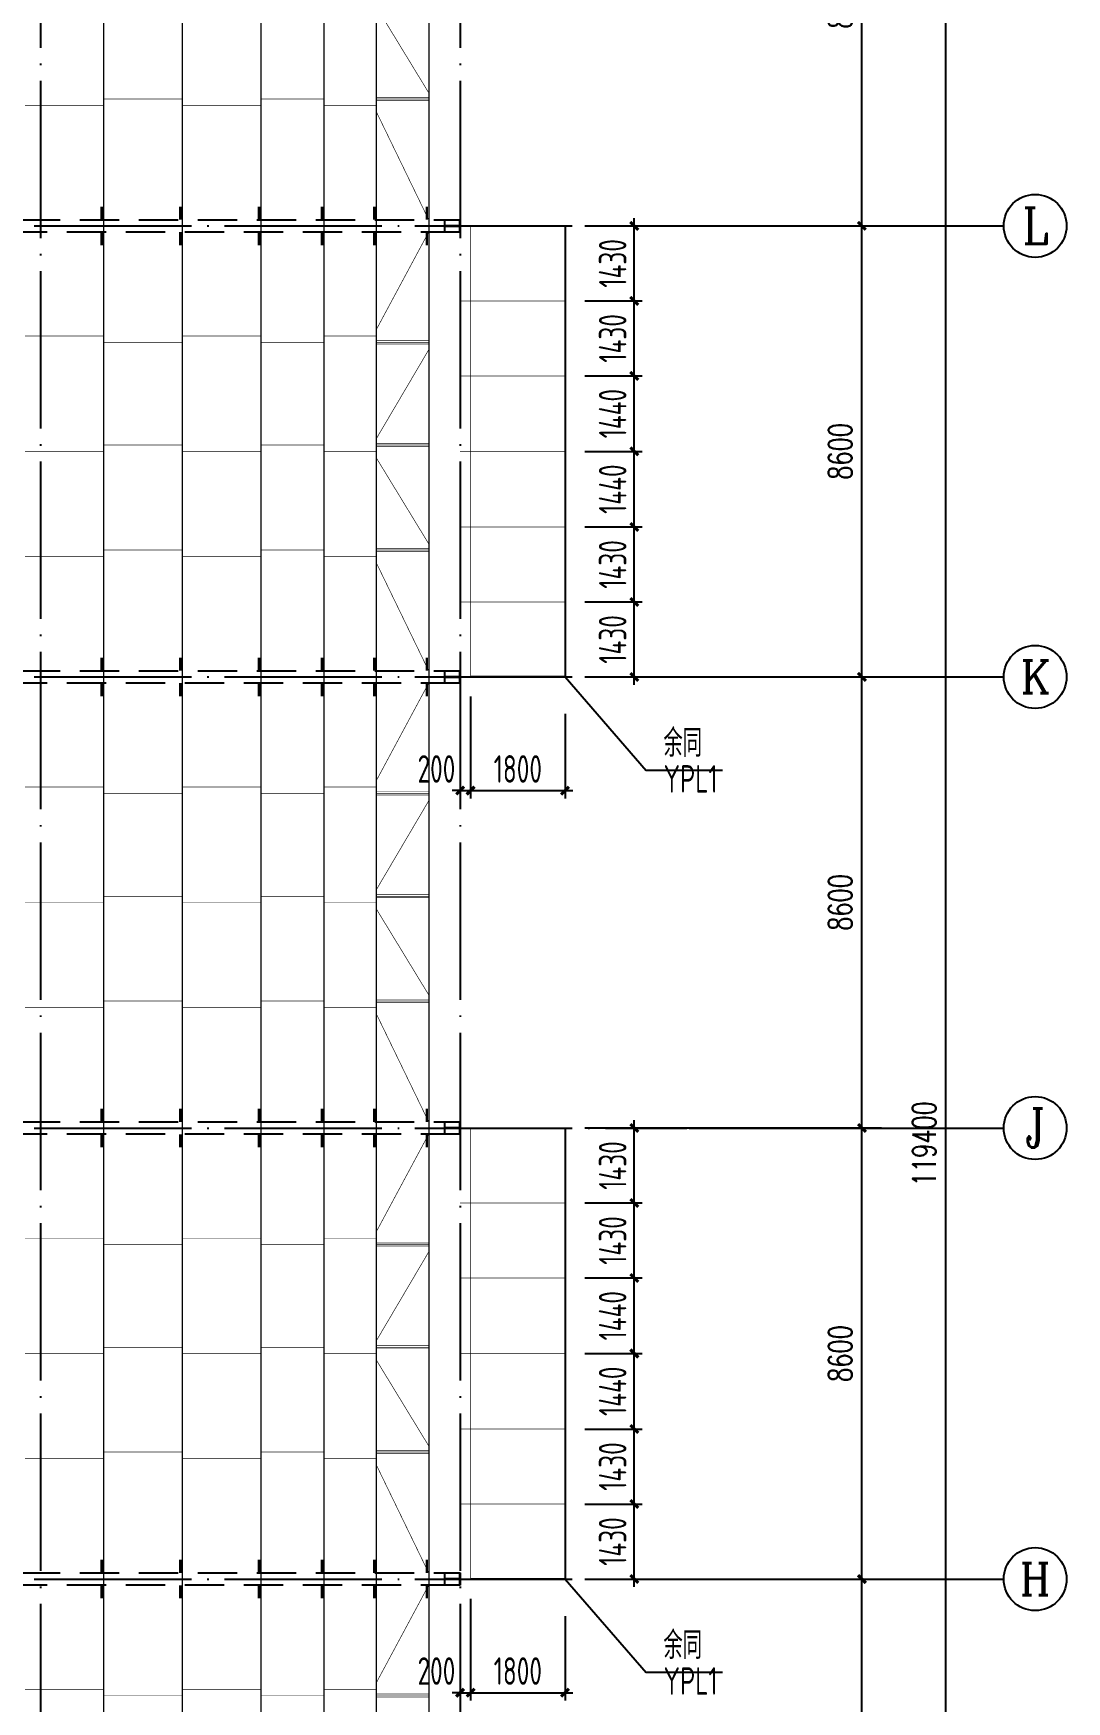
# Model space of a CAD drawing. Extents: x 899043 to 2598688, y -137197 to 211789.
# Drawn here: x 1562820 to 1582522, y 88160 to 119968 of the extents above; entities that cross this region are included whole.
import ezdxf
from ezdxf.enums import TextEntityAlignment as Align

# ---------------------------------------------------------------- set-up
doc = ezdxf.new("R2010")
doc.units = 0
doc.header["$LTSCALE"] = 1500
doc.header["$MEASUREMENT"] = 0
doc.linetypes.add('DASHED', pattern=[0.75, 0.5, -0.25])
doc.linetypes.add('DOTE', pattern=[2.42, 2, -0.2, 0.02, -0.2])
for name, color, linetype in [('A-Roof(建筑屋顶)', 122, 'Continuous'), ('AXIS', 3, 'Continuous'), ('AXIS_TEXT', 7, 'Continuous'), ('Boltx', 252, 'DASHED'), ('DIM', 3, 'Continuous'), ('HZ', 3, 'Continuous'), ('M_Prof', 2, 'Continuous'), ('THIN', 7, 'Continuous')]:
    doc.layers.add(name, color=color, linetype=linetype)
doc.layers.add('Pkpm_层114', color=2, linetype='Continuous', lineweight=18)
doc.styles.add('_TCH_AXIS', font='COMPLEX', dxfattribs={"bigfont": 'GBCBIG'})
doc.styles.add('_TCH_DIM_T3', font='SIMPLEX', dxfattribs={"width": 0.705882, "bigfont": 'GBCBIG'})
doc.styles.add('COMPLEX', font='COMPLEX')
doc.styles.add('TSSD_Dimension', font='Tssdeng.shx', dxfattribs={"width": 0.7, "bigfont": 'hztxt.shx'})
doc.styles.add('TSSD_Label', font='Tssdeng.shx', dxfattribs={"width": 0.7, "bigfont": 'hztxt.shx'})
doc.dimstyles.new('_TCH_ARCH&&150', dxfattribs={"dimtxt": 446.25, "dimasz": 150, "dimexe": 375, "dimexo": 450, "dimgap": 189.375, "dimtad": 1, "dimdec": 0, "dimzin": 0, "dimdsep": 46, "dimtxsty": '_TCH_DIM_T3', "dimblk": 'ARCHTICK', "dimcen": 0.09, "dimclrt": 7, "dimazin": 2, "dimtfac": 1, "dimtdec": 0, "dimtix": 1, "dimtmove": 2, "dimatfit": 3, "dimfxl": 0, "dimtolj": 1, "dimtzin": 0, "dimarcsym": 0})
doc.dimstyles.new('TSSD_150_150', dxfattribs={"dimtxt": 525, "dimasz": 150, "dimexe": 150, "dimexo": 375, "dimgap": 150, "dimtad": 1, "dimdec": 0, "dimzin": 0, "dimdsep": 46, "dimtxsty": 'TSSD_Dimension', "dimblk": 'ARCHTICK', "dimblk1": 'ARCHTICK', "dimblk2": 'ARCHTICK', "dimcen": 0, "dimdle": 150, "dimclrt": 7, "dimadec": 0, "dimazin": 0, "dimtfac": 1, "dimtdec": 0, "dimtix": 1, "dimtmove": 2, "dimatfit": 3, "dimfxl": 0, "dimtolj": 1, "dimtzin": 0, "dimarcsym": 0})

# ---------------------------------------------------------------- blocks, each defined once
blk = doc.blocks.new('_ArchTick')
at = {"color": 0, "linetype": 'ByBlock', "const_width": 0.4}
blk.add_lwpolyline([(-0.5, -0.5), (0.5, 0.5)], dxfattribs=at)
blk = doc.blocks.new('*D214')
at = {"layer": 'AXIS', "color": 0, "lineweight": -2}
for p, q in [((1198940, -111877), (1203865, -111877)), ((1203490, -120477), (1203490, -111877)), ((1198940, -120477), (1203865, -120477))]:
    blk.add_line(p, q, dxfattribs=at)
at = {"layer": 'Defpoints', "color": 0}
for p in [(1198490, -111877), (1203490, -111877), (1198490, -120477)]:
    blk.add_point(p, dxfattribs=at)
at = {"layer": 'AXIS', "color": 0, "lineweight": -2, "xscale": 150, "yscale": 150, "zscale": 150}
for p, rotation in [((1203490, -111877), 90), ((1203490, -120477), 270)]:
    blk.add_blockref('_ArchTick', p, dxfattribs=dict(at, rotation=rotation))
at = {"layer": 'AXIS', "color": 7, "insert": (1203078, -116177), "char_height": 446.2, "attachment_point": 5, "rotation": 90, "style": '_TCH_DIM_T3'}
blk.add_mtext('\\A1;8600', dxfattribs=at)
blk = doc.blocks.new('*D215')
at = {"layer": 'AXIS', "color": 0, "lineweight": -2}
for p, q in [((1198940, -103277), (1203865, -103277)), ((1203490, -111877), (1203490, -103277)), ((1198940, -111877), (1203865, -111877))]:
    blk.add_line(p, q, dxfattribs=at)
at = {"layer": 'Defpoints', "color": 0}
for p in [(1198490, -103277), (1203490, -103277), (1198490, -111877)]:
    blk.add_point(p, dxfattribs=at)
at = {"layer": 'AXIS', "color": 0, "lineweight": -2, "xscale": 150, "yscale": 150, "zscale": 150}
for p, rotation in [((1203490, -103277), 90), ((1203490, -111877), 270)]:
    blk.add_blockref('_ArchTick', p, dxfattribs=dict(at, rotation=rotation))
at = {"layer": 'AXIS', "color": 7, "insert": (1203078, -107577), "char_height": 446.2, "attachment_point": 5, "rotation": 90, "style": '_TCH_DIM_T3'}
blk.add_mtext('\\A1;8600', dxfattribs=at)
blk = doc.blocks.new('*D216')
at = {"layer": 'AXIS', "color": 0, "lineweight": -2}
for p, q in [((1198940, -94677), (1203865, -94677)), ((1203490, -103277), (1203490, -94677)), ((1198940, -103277), (1203865, -103277))]:
    blk.add_line(p, q, dxfattribs=at)
at = {"layer": 'Defpoints', "color": 0}
for p in [(1198490, -94677), (1203490, -94677), (1198490, -103277)]:
    blk.add_point(p, dxfattribs=at)
at = {"layer": 'AXIS', "color": 0, "lineweight": -2, "xscale": 150, "yscale": 150, "zscale": 150}
for p, rotation in [((1203490, -94677), 90), ((1203490, -103277), 270)]:
    blk.add_blockref('_ArchTick', p, dxfattribs=dict(at, rotation=rotation))
at = {"layer": 'AXIS', "color": 7, "insert": (1203078, -98977), "char_height": 446.2, "attachment_point": 5, "rotation": 90, "style": '_TCH_DIM_T3'}
blk.add_mtext('\\A1;8600', dxfattribs=at)
blk = doc.blocks.new('*D217')
at = {"layer": 'AXIS', "color": 0, "lineweight": -2}
for p, q in [((1198940, -86077), (1203865, -86077)), ((1203490, -94677), (1203490, -86077)), ((1198940, -94677), (1203865, -94677))]:
    blk.add_line(p, q, dxfattribs=at)
at = {"layer": 'Defpoints', "color": 0}
for p in [(1198490, -86077), (1203490, -86077), (1198490, -94677)]:
    blk.add_point(p, dxfattribs=at)
at = {"layer": 'AXIS', "color": 0, "lineweight": -2, "xscale": 150, "yscale": 150, "zscale": 150}
for p, rotation in [((1203490, -86077), 90), ((1203490, -94677), 270)]:
    blk.add_blockref('_ArchTick', p, dxfattribs=dict(at, rotation=rotation))
at = {"layer": 'AXIS', "color": 7, "insert": (1203078, -90377), "char_height": 446.2, "attachment_point": 5, "rotation": 90, "style": '_TCH_DIM_T3'}
blk.add_mtext('\\A1;8600', dxfattribs=at)
blk = doc.blocks.new('*D218')
at = {"layer": 'AXIS', "color": 0, "lineweight": -2}
for p, q in [((1198940, -77477), (1203865, -77477)), ((1203490, -86077), (1203490, -77477)), ((1198940, -86077), (1203865, -86077))]:
    blk.add_line(p, q, dxfattribs=at)
at = {"layer": 'Defpoints', "color": 0}
for p in [(1198490, -77477), (1203490, -77477), (1198490, -86077)]:
    blk.add_point(p, dxfattribs=at)
at = {"layer": 'AXIS', "color": 0, "lineweight": -2, "xscale": 150, "yscale": 150, "zscale": 150}
for p, rotation in [((1203490, -77477), 90), ((1203490, -86077), 270)]:
    blk.add_blockref('_ArchTick', p, dxfattribs=dict(at, rotation=rotation))
at = {"layer": 'AXIS', "color": 7, "insert": (1203078, -81777), "char_height": 446.2, "attachment_point": 5, "rotation": 90, "style": '_TCH_DIM_T3'}
blk.add_mtext('\\A1;8600', dxfattribs=at)
blk = doc.blocks.new('*D223')
at = {"layer": 'AXIS', "color": 0, "lineweight": -2}
for p, q in [((1198940, -43877), (1205465, -43877)), ((1205090, -163277), (1205090, -43877)), ((1198940, -163277), (1205465, -163277))]:
    blk.add_line(p, q, dxfattribs=at)
at = {"layer": 'Defpoints', "color": 0}
for p in [(1198490, -43877), (1205090, -43877), (1198490, -163277)]:
    blk.add_point(p, dxfattribs=at)
at = {"layer": 'AXIS', "color": 0, "lineweight": -2, "xscale": 150, "yscale": 150, "zscale": 150}
for p, rotation in [((1205090, -43877), 90), ((1205090, -163277), 270)]:
    blk.add_blockref('_ArchTick', p, dxfattribs=dict(at, rotation=rotation))
at = {"layer": 'AXIS', "color": 7, "insert": (1204678, -103577), "char_height": 446.2, "attachment_point": 5, "rotation": 90, "style": '_TCH_DIM_T3'}
blk.add_mtext('\\A1;119400', dxfattribs=at)
blk = doc.blocks.new('_AXISO')
blk.add_circle((0, 0), 0.5)
at = {"layer": 'AXIS_TEXT', "style": 'COMPLEX', "width": 1.041667}
blk.add_attdef('A', text='', height=0.56, dxfattribs=at).set_placement((-0.25, -0.28), (0.25, -0.28), align=Align.FIT)
blk = doc.blocks.new('A$C0BB32EA6')
at = {"layer": 'M_Prof'}
for points in [[(54000, -42310), (54000, -42090), (53990, -42090), (53990, -42196), (53710, -42196), (53710, -42090), (53700, -42090), (53700, -42310), (53710, -42310), (53710, -42204), (53990, -42204), (53990, -42310)], [(54000, -50910), (54000, -50690), (53990, -50690), (53990, -50796), (53710, -50796), (53710, -50690), (53700, -50690), (53700, -50910), (53710, -50910), (53710, -50804), (53990, -50804), (53990, -50910)], [(54000, -59510), (54000, -59290), (53990, -59290), (53990, -59396), (53710, -59396), (53710, -59290), (53700, -59290), (53700, -59510), (53710, -59510), (53710, -59404), (53990, -59404), (53990, -59510)], [(54000, -68110), (54000, -67890), (53990, -67890), (53990, -67996), (53710, -67996), (53710, -67890), (53700, -67890), (53700, -68110), (53710, -68110), (53710, -68004), (53990, -68004), (53990, -68110)]]:
    blk.add_lwpolyline(points, close=True, dxfattribs=at)
blk = doc.blocks.new('A$C2EA612DB')
at = {"layer": 'M_Prof'}
blk.add_blockref('A$C0BB32EA6', (-54000, 110765), dxfattribs=at)
blk = doc.blocks.new('*D1189')
at = {"layer": 'Defpoints', "color": 0}
for p in [(1571158, 107697), (1570958, 107367), (1571158, 105530)]:
    blk.add_point(p, dxfattribs=at)
at = {"layer": 'DIM', "color": 0, "lineweight": -2}
for p, q in [((1571158, 107322), (1571158, 105380)), ((1570958, 106992), (1570958, 105380)), ((1570958, 105530), (1570808, 105530)), ((1570958, 105530), (1571158, 105530)), ((1571158, 105530), (1571308, 105530))]:
    blk.add_line(p, q, dxfattribs=at)
at = {"layer": 'DIM', "color": 0, "lineweight": -2, "xscale": 150, "yscale": 150, "zscale": 150}
for p, rotation in [((1570958, 105530), 1.767578083899934e-07), ((1571158, 105530), 180.0000001767578)]:
    blk.add_blockref('_ArchTick', p, dxfattribs=dict(at, rotation=rotation))
at = {"layer": 'DIM', "color": 7, "insert": (1570506, 105943), "char_height": 525, "attachment_point": 5, "rotation": 0, "style": 'TSSD_Dimension'}
blk.add_mtext('\\A1;200', dxfattribs=at)
blk = doc.blocks.new('*D1190')
at = {"layer": 'Defpoints', "color": 0}
for p in [(1571158, 107697), (1572958, 107367), (1572958, 105530)]:
    blk.add_point(p, dxfattribs=at)
at = {"layer": 'DIM', "color": 0, "lineweight": -2}
for p, q in [((1571158, 107322), (1571158, 105380)), ((1572958, 106992), (1572958, 105380)), ((1571008, 105530), (1573108, 105530))]:
    blk.add_line(p, q, dxfattribs=at)
at = {"layer": 'DIM', "color": 0, "lineweight": -2, "xscale": 150, "yscale": 150, "zscale": 150}
for p, rotation in [((1571158, 105530), 180.0000001767578), ((1572958, 105530), 1.767578252005253e-07)]:
    blk.add_blockref('_ArchTick', p, dxfattribs=dict(at, rotation=rotation))
at = {"layer": 'DIM', "color": 7, "insert": (1572058, 105943), "char_height": 525, "attachment_point": 5, "rotation": 0, "style": 'TSSD_Dimension'}
blk.add_mtext('\\A1;1800', dxfattribs=at)
blk = doc.blocks.new('*D1191')
at = {"layer": 'Defpoints', "color": 0}
for p in [(1572958, 109127), (1574279, 109127), (1572958, 107697)]:
    blk.add_point(p, dxfattribs=at)
at = {"layer": 'DIM', "color": 0, "lineweight": -2}
for p, q in [((1573333, 109127), (1574429, 109127)), ((1574279, 107547), (1574279, 109277)), ((1573333, 107697), (1574429, 107697))]:
    blk.add_line(p, q, dxfattribs=at)
at = {"layer": 'DIM', "color": 0, "lineweight": -2, "xscale": 150, "yscale": 150, "zscale": 150}
for p, rotation in [((1574279, 109127), 90), ((1574279, 107697), 270)]:
    blk.add_blockref('_ArchTick', p, dxfattribs=dict(at, rotation=rotation))
at = {"layer": 'DIM', "color": 7, "insert": (1573866, 108412), "char_height": 525, "attachment_point": 5, "rotation": 90, "style": 'TSSD_Dimension'}
blk.add_mtext('\\A1;1430', dxfattribs=at)
blk = doc.blocks.new('*D1192')
at = {"layer": 'Defpoints', "color": 0}
for p in [(1572958, 110557), (1574279, 110557), (1572958, 109127)]:
    blk.add_point(p, dxfattribs=at)
at = {"layer": 'DIM', "color": 0, "lineweight": -2}
for p, q in [((1574279, 108977), (1574279, 110707)), ((1573333, 110557), (1574429, 110557)), ((1573333, 109127), (1574429, 109127))]:
    blk.add_line(p, q, dxfattribs=at)
at = {"layer": 'DIM', "color": 0, "lineweight": -2, "xscale": 150, "yscale": 150, "zscale": 150}
for p, rotation in [((1574279, 110557), 90), ((1574279, 109127), 270)]:
    blk.add_blockref('_ArchTick', p, dxfattribs=dict(at, rotation=rotation))
at = {"layer": 'DIM', "color": 7, "insert": (1573866, 109842), "char_height": 525, "attachment_point": 5, "rotation": 90, "style": 'TSSD_Dimension'}
blk.add_mtext('\\A1;1430', dxfattribs=at)
blk = doc.blocks.new('*D1193')
at = {"layer": 'Defpoints', "color": 0}
for p in [(1572958, 111997), (1574279, 111997), (1572958, 110557)]:
    blk.add_point(p, dxfattribs=at)
at = {"layer": 'DIM', "color": 0, "lineweight": -2}
for p, q in [((1573333, 111997), (1574429, 111997)), ((1574279, 110407), (1574279, 112147)), ((1573333, 110557), (1574429, 110557))]:
    blk.add_line(p, q, dxfattribs=at)
at = {"layer": 'DIM', "color": 0, "lineweight": -2, "xscale": 150, "yscale": 150, "zscale": 150}
for p, rotation in [((1574279, 111997), 90), ((1574279, 110557), 270)]:
    blk.add_blockref('_ArchTick', p, dxfattribs=dict(at, rotation=rotation))
at = {"layer": 'DIM', "color": 7, "insert": (1573866, 111277), "char_height": 525, "attachment_point": 5, "rotation": 90, "style": 'TSSD_Dimension'}
blk.add_mtext('\\A1;1440', dxfattribs=at)
blk = doc.blocks.new('*D1194')
at = {"layer": 'Defpoints', "color": 0}
for p in [(1572958, 113437), (1574279, 113437), (1572958, 111997)]:
    blk.add_point(p, dxfattribs=at)
at = {"layer": 'DIM', "color": 0, "lineweight": -2}
for p, q in [((1574279, 111847), (1574279, 113587)), ((1573333, 113437), (1574429, 113437)), ((1573333, 111997), (1574429, 111997))]:
    blk.add_line(p, q, dxfattribs=at)
at = {"layer": 'DIM', "color": 0, "lineweight": -2, "xscale": 150, "yscale": 150, "zscale": 150}
for p, rotation in [((1574279, 113437), 90), ((1574279, 111997), 270)]:
    blk.add_blockref('_ArchTick', p, dxfattribs=dict(at, rotation=rotation))
at = {"layer": 'DIM', "color": 7, "insert": (1573866, 112717), "char_height": 525, "attachment_point": 5, "rotation": 90, "style": 'TSSD_Dimension'}
blk.add_mtext('\\A1;1440', dxfattribs=at)
blk = doc.blocks.new('*D1195')
at = {"layer": 'Defpoints', "color": 0}
for p in [(1572958, 114867), (1574279, 114867), (1572958, 113437)]:
    blk.add_point(p, dxfattribs=at)
at = {"layer": 'DIM', "color": 0, "lineweight": -2}
for p, q in [((1573333, 114867), (1574429, 114867)), ((1574279, 113287), (1574279, 115017)), ((1573333, 113437), (1574429, 113437))]:
    blk.add_line(p, q, dxfattribs=at)
at = {"layer": 'DIM', "color": 0, "lineweight": -2, "xscale": 150, "yscale": 150, "zscale": 150}
for p, rotation in [((1574279, 114867), 90), ((1574279, 113437), 270)]:
    blk.add_blockref('_ArchTick', p, dxfattribs=dict(at, rotation=rotation))
at = {"layer": 'DIM', "color": 7, "insert": (1573866, 114152), "char_height": 525, "attachment_point": 5, "rotation": 90, "style": 'TSSD_Dimension'}
blk.add_mtext('\\A1;1430', dxfattribs=at)
blk = doc.blocks.new('*D1196')
at = {"layer": 'Defpoints', "color": 0}
for p in [(1572958, 116297), (1574279, 116297), (1572958, 114867)]:
    blk.add_point(p, dxfattribs=at)
at = {"layer": 'DIM', "color": 0, "lineweight": -2}
for p, q in [((1574279, 114717), (1574279, 116447)), ((1573333, 116297), (1574429, 116297)), ((1573333, 114867), (1574429, 114867))]:
    blk.add_line(p, q, dxfattribs=at)
at = {"layer": 'DIM', "color": 0, "lineweight": -2, "xscale": 150, "yscale": 150, "zscale": 150}
for p, rotation in [((1574279, 116297), 90), ((1574279, 114867), 270)]:
    blk.add_blockref('_ArchTick', p, dxfattribs=dict(at, rotation=rotation))
at = {"layer": 'DIM', "color": 7, "insert": (1573866, 115582), "char_height": 525, "attachment_point": 5, "rotation": 90, "style": 'TSSD_Dimension'}
blk.add_mtext('\\A1;1430', dxfattribs=at)
blk = doc.blocks.new('*D1205')
at = {"layer": 'Defpoints', "color": 0}
for p in [(1571158, 90497), (1570958, 90167), (1571158, 88330)]:
    blk.add_point(p, dxfattribs=at)
at = {"layer": 'DIM', "color": 0, "lineweight": -2}
for p, q in [((1571158, 90122), (1571158, 88180)), ((1570958, 89792), (1570958, 88180)), ((1570958, 88330), (1570808, 88330)), ((1570958, 88330), (1571158, 88330)), ((1571158, 88330), (1571308, 88330))]:
    blk.add_line(p, q, dxfattribs=at)
at = {"layer": 'DIM', "color": 0, "lineweight": -2, "xscale": 150, "yscale": 150, "zscale": 150}
for p, rotation in [((1570958, 88330), 1.767578083899934e-07), ((1571158, 88330), 180.0000001767578)]:
    blk.add_blockref('_ArchTick', p, dxfattribs=dict(at, rotation=rotation))
at = {"layer": 'DIM', "color": 7, "insert": (1570506, 88743), "char_height": 525, "attachment_point": 5, "rotation": 0, "style": 'TSSD_Dimension'}
blk.add_mtext('\\A1;200', dxfattribs=at)
blk = doc.blocks.new('*D1206')
at = {"layer": 'Defpoints', "color": 0}
for p in [(1571158, 90497), (1572958, 90167), (1572958, 88330)]:
    blk.add_point(p, dxfattribs=at)
at = {"layer": 'DIM', "color": 0, "lineweight": -2}
for p, q in [((1571158, 90122), (1571158, 88180)), ((1572958, 89792), (1572958, 88180)), ((1571008, 88330), (1573108, 88330))]:
    blk.add_line(p, q, dxfattribs=at)
at = {"layer": 'DIM', "color": 0, "lineweight": -2, "xscale": 150, "yscale": 150, "zscale": 150}
for p, rotation in [((1571158, 88330), 180.0000001767578), ((1572958, 88330), 1.767578252005253e-07)]:
    blk.add_blockref('_ArchTick', p, dxfattribs=dict(at, rotation=rotation))
at = {"layer": 'DIM', "color": 7, "insert": (1572058, 88743), "char_height": 525, "attachment_point": 5, "rotation": 0, "style": 'TSSD_Dimension'}
blk.add_mtext('\\A1;1800', dxfattribs=at)
blk = doc.blocks.new('*D1207')
at = {"layer": 'Defpoints', "color": 0}
for p in [(1572958, 91927), (1574279, 91927), (1572958, 90497)]:
    blk.add_point(p, dxfattribs=at)
at = {"layer": 'DIM', "color": 0, "lineweight": -2}
for p, q in [((1573333, 91927), (1574429, 91927)), ((1574279, 90347), (1574279, 92077)), ((1573333, 90497), (1574429, 90497))]:
    blk.add_line(p, q, dxfattribs=at)
at = {"layer": 'DIM', "color": 0, "lineweight": -2, "xscale": 150, "yscale": 150, "zscale": 150}
for p, rotation in [((1574279, 91927), 90), ((1574279, 90497), 270)]:
    blk.add_blockref('_ArchTick', p, dxfattribs=dict(at, rotation=rotation))
at = {"layer": 'DIM', "color": 7, "insert": (1573866, 91212), "char_height": 525, "attachment_point": 5, "rotation": 90, "style": 'TSSD_Dimension'}
blk.add_mtext('\\A1;1430', dxfattribs=at)
blk = doc.blocks.new('*D1208')
at = {"layer": 'Defpoints', "color": 0}
for p in [(1572958, 93357), (1574279, 93357), (1572958, 91927)]:
    blk.add_point(p, dxfattribs=at)
at = {"layer": 'DIM', "color": 0, "lineweight": -2}
for p, q in [((1573333, 93357), (1574429, 93357)), ((1574279, 91777), (1574279, 93507)), ((1573333, 91927), (1574429, 91927))]:
    blk.add_line(p, q, dxfattribs=at)
at = {"layer": 'DIM', "color": 0, "lineweight": -2, "xscale": 150, "yscale": 150, "zscale": 150}
for p, rotation in [((1574279, 93357), 90), ((1574279, 91927), 270)]:
    blk.add_blockref('_ArchTick', p, dxfattribs=dict(at, rotation=rotation))
at = {"layer": 'DIM', "color": 7, "insert": (1573866, 92642), "char_height": 525, "attachment_point": 5, "rotation": 90, "style": 'TSSD_Dimension'}
blk.add_mtext('\\A1;1430', dxfattribs=at)
blk = doc.blocks.new('*D1209')
at = {"layer": 'Defpoints', "color": 0}
for p in [(1572958, 94797), (1574279, 94797), (1572958, 93357)]:
    blk.add_point(p, dxfattribs=at)
at = {"layer": 'DIM', "color": 0, "lineweight": -2}
for p, q in [((1573333, 94797), (1574429, 94797)), ((1574279, 93207), (1574279, 94947)), ((1573333, 93357), (1574429, 93357))]:
    blk.add_line(p, q, dxfattribs=at)
at = {"layer": 'DIM', "color": 0, "lineweight": -2, "xscale": 150, "yscale": 150, "zscale": 150}
for p, rotation in [((1574279, 94797), 90), ((1574279, 93357), 270)]:
    blk.add_blockref('_ArchTick', p, dxfattribs=dict(at, rotation=rotation))
at = {"layer": 'DIM', "color": 7, "insert": (1573866, 94077), "char_height": 525, "attachment_point": 5, "rotation": 90, "style": 'TSSD_Dimension'}
blk.add_mtext('\\A1;1440', dxfattribs=at)
blk = doc.blocks.new('*D1210')
at = {"layer": 'Defpoints', "color": 0}
for p in [(1572958, 96237), (1574279, 96237), (1572958, 94797)]:
    blk.add_point(p, dxfattribs=at)
at = {"layer": 'DIM', "color": 0, "lineweight": -2}
for p, q in [((1574279, 94647), (1574279, 96387)), ((1573333, 96237), (1574429, 96237)), ((1573333, 94797), (1574429, 94797))]:
    blk.add_line(p, q, dxfattribs=at)
at = {"layer": 'DIM', "color": 0, "lineweight": -2, "xscale": 150, "yscale": 150, "zscale": 150}
for p, rotation in [((1574279, 96237), 90), ((1574279, 94797), 270)]:
    blk.add_blockref('_ArchTick', p, dxfattribs=dict(at, rotation=rotation))
at = {"layer": 'DIM', "color": 7, "insert": (1573866, 95517), "char_height": 525, "attachment_point": 5, "rotation": 90, "style": 'TSSD_Dimension'}
blk.add_mtext('\\A1;1440', dxfattribs=at)
blk = doc.blocks.new('*D1211')
at = {"layer": 'Defpoints', "color": 0}
for p in [(1572958, 97667), (1574279, 97667), (1572958, 96237)]:
    blk.add_point(p, dxfattribs=at)
at = {"layer": 'DIM', "color": 0, "lineweight": -2}
for p, q in [((1573333, 97667), (1574429, 97667)), ((1574279, 96087), (1574279, 97817)), ((1573333, 96237), (1574429, 96237))]:
    blk.add_line(p, q, dxfattribs=at)
at = {"layer": 'DIM', "color": 0, "lineweight": -2, "xscale": 150, "yscale": 150, "zscale": 150}
for p, rotation in [((1574279, 97667), 90), ((1574279, 96237), 270)]:
    blk.add_blockref('_ArchTick', p, dxfattribs=dict(at, rotation=rotation))
at = {"layer": 'DIM', "color": 7, "insert": (1573866, 96952), "char_height": 525, "attachment_point": 5, "rotation": 90, "style": 'TSSD_Dimension'}
blk.add_mtext('\\A1;1430', dxfattribs=at)
blk = doc.blocks.new('*D1212')
at = {"layer": 'Defpoints', "color": 0}
for p in [(1572958, 99097), (1574279, 99097), (1572958, 97667)]:
    blk.add_point(p, dxfattribs=at)
at = {"layer": 'DIM', "color": 0, "lineweight": -2}
for p, q in [((1574279, 97517), (1574279, 99247)), ((1573333, 99097), (1574429, 99097)), ((1573333, 97667), (1574429, 97667))]:
    blk.add_line(p, q, dxfattribs=at)
at = {"layer": 'DIM', "color": 0, "lineweight": -2, "xscale": 150, "yscale": 150, "zscale": 150}
for p, rotation in [((1574279, 99097), 90), ((1574279, 97667), 270)]:
    blk.add_blockref('_ArchTick', p, dxfattribs=dict(at, rotation=rotation))
at = {"layer": 'DIM', "color": 7, "insert": (1573866, 98382), "char_height": 525, "attachment_point": 5, "rotation": 90, "style": 'TSSD_Dimension'}
blk.add_mtext('\\A1;1430', dxfattribs=at)
blk = doc.blocks.new('A$C5AF141BB')
at = {"layer": 'AXIS', "color": 253, "linetype": 'DOTE'}
for p, q in [((24000, 123526.9), (24000, -5247.5)), ((32000, 123526.9), (32000, -5247.5)), ((-26941.1, 77200), (36323.2, 77200)), ((-26941.1, 68600), (36323.2, 68600)), ((-26941.1, 60000), (36323.2, 60000)), ((-26941.1, 51400), (36323.2, 51400))]:
    blk.add_line(p, q, dxfattribs=at)
at = {"layer": 'AXIS'}
for p, q in [((36364.3, 77200), (42364.3, 77200)), ((36364.3, 68600), (42364.3, 68600)), ((36364.3, 60000), (42364.3, 60000)), ((36364.3, 51400), (42364.3, 51400))]:
    blk.add_line(p, q, dxfattribs=at)
ref = blk.add_blockref('_AXISO', (42964.3, 77200), dxfattribs=dict(at, xscale=1200, yscale=1200, zscale=1200))
ref.add_attrib('A', 'L', dxfattribs={"layer": 'AXIS_TEXT', "height": 683.5, "style": '_TCH_AXIS'}).set_placement((42720.2, 76858.2), (43208.4, 76858.2), align=Align.FIT)
ref = blk.add_blockref('_AXISO', (42964.3, 68600), dxfattribs=dict(at, xscale=1200, yscale=1200, zscale=1200))
ref.add_attrib('A', 'K', dxfattribs={"layer": 'AXIS_TEXT', "height": 622.9, "style": '_TCH_AXIS'}).set_placement((42682.5, 68288.6), (43246.1, 68288.6), align=Align.FIT)
ref = blk.add_blockref('_AXISO', (42964.3, 60000), dxfattribs=dict(at, xscale=1200, yscale=1200, zscale=1200))
ref.add_attrib('A', 'J', dxfattribs={"layer": 'AXIS_TEXT', "height": 744.1, "style": '_TCH_AXIS'}).set_placement((42769.4, 59628), (43159.2, 59628), align=Align.FIT)
ref = blk.add_blockref('_AXISO', (42964.3, 51400), dxfattribs=dict(at, xscale=1200, yscale=1200, zscale=1200))
ref.add_attrib('A', 'H', dxfattribs={"layer": 'AXIS_TEXT', "height": 608.3, "style": '_TCH_AXIS'}).set_placement((42674.6, 51095.9), (43254, 51095.9), align=Align.FIT)
for p1, p2, distance, picture, middle in [((34661.1, 0), (34661.1, 119400), -6600, '*D223', (40848.6, 59700)), ((34661.1, 77200), (34661.1, 85800), -5000, '*D218', (39248.6, 81500)), ((34661.1, 68600), (34661.1, 77200), -5000, '*D217', (39248.6, 72900)), ((34661.1, 60000), (34661.1, 68600), -5000, '*D216', (39248.6, 64300)), ((34661.1, 51400), (34661.1, 60000), -5000, '*D215', (39248.6, 55700)), ((34661.1, 42800), (34661.1, 51400), -5000, '*D214', (39248.6, 47100))]:
    dim = blk.add_aligned_dim(p1=p1, p2=p2, distance=distance, dimstyle='_TCH_ARCH&&150', dxfattribs=at)
    dim.commit()
    dim.dimension.update_dxf_attribs({"geometry": picture, "text_midpoint": middle, "insert": (-1163829.4, 163277.5)})

msp = doc.modelspace()

# ---------------------------------------------------------------- linework, layer by layer
at = {"layer": 'A-Roof(建筑屋顶)'}
for points in [[(1571157.9, 116296.6), (1572957.9, 116296.6), (1572957.9, 107696.6), (1571157.9, 107696.6)], [(1571157.9, 99096.6), (1572957.9, 99096.6), (1572957.9, 90496.6), (1571157.9, 90496.6)], [(1571157.9, 99096.6), (1572957.9, 99096.6), (1572957.9, 90496.6), (1571157.9, 90496.6)]]:
    msp.add_lwpolyline(points, dxfattribs=at)
at = {"layer": 'Boltx', "color": 2, "linetype": 'ByBlock', "const_width": 12}
for points in [[(1570358, 118836.6), (1569358, 120476.6)], [(1565658, 118716.6), (1564158, 118716.6)], [(1568358, 118716.6), (1567158, 118716.6)], [(1570358, 118716.6), (1569358, 118716.6)], [(1562658, 118596.6), (1564158, 118596.6)], [(1565658, 118596.6), (1567158, 118596.6)], [(1568358, 118596.6), (1569358, 118596.6)], [(1569358, 118476.6), (1570358, 116414.1)], [(1570358, 116179.1), (1569358, 114316.6)], [(1572957.9, 116296.6), (1570958, 116296.6)], [(1571157.9, 116296.6), (1572957.9, 116296.6), (1572957.9, 107696.6), (1571157.9, 107696.6)], [(1571157.9, 116296.6), (1571157.9, 107696.6)], [(1572957.9, 116296.6), (1572957.9, 107696.6)], [(1572957.9, 114866.6), (1570958, 114866.6)], [(1562658, 114196.6), (1564158, 114196.6)], [(1565658, 114196.6), (1567158, 114196.6)], [(1568358, 114196.6), (1569358, 114196.6)], [(1565658, 114076.6), (1564158, 114076.6)], [(1568358, 114076.6), (1567158, 114076.6)], [(1570358, 114076.6), (1569358, 114076.6)], [(1570358, 113933.4), (1569358, 112236.6)], [(1572957.9, 113436.6), (1570958, 113436.6)], [(1562658, 111996.6), (1564158, 111996.6)], [(1565658, 112116.6), (1564158, 112116.6)], [(1565658, 111996.6), (1567158, 111996.6)], [(1568358, 112116.6), (1567158, 112116.6)], [(1568358, 111996.6), (1569358, 111996.6)], [(1570358, 112116.6), (1569358, 112116.6)], [(1572957.9, 111996.6), (1570958, 111996.6)], [(1570358, 110236.6), (1569358, 111876.6)], [(1572957.9, 110556.6), (1570958, 110556.6)], [(1565658, 110116.6), (1564158, 110116.6)], [(1568358, 110116.6), (1567158, 110116.6)], [(1570358, 110116.6), (1569358, 110116.6)], [(1562658, 109996.6), (1564158, 109996.6)], [(1565658, 109996.6), (1567158, 109996.6)], [(1568358, 109996.6), (1569358, 109996.6)], [(1569358, 109876.6), (1570358, 107814.1)], [(1572957.9, 109126.6), (1570958, 109126.6)], [(1570358, 107579.1), (1569358, 105716.6)], [(1572957.9, 107696.6), (1570958, 107696.6)], [(1562658, 105596.6), (1564158, 105596.6)], [(1565658, 105596.6), (1567158, 105596.6)], [(1568358, 105596.6), (1569358, 105596.6)], [(1565658, 105476.6), (1564158, 105476.6)], [(1568358, 105476.6), (1567158, 105476.6)], [(1570358, 105476.6), (1569358, 105476.6)], [(1570358, 105333.4), (1569358, 103636.6)], [(1562658, 103396.6), (1564158, 103396.6)], [(1565658, 103516.6), (1564158, 103516.6)], [(1565658, 103396.6), (1567158, 103396.6)], [(1568358, 103516.6), (1567158, 103516.6)], [(1568358, 103396.6), (1569358, 103396.6)], [(1570358, 103516.6), (1569358, 103516.6)], [(1570358, 101636.6), (1569358, 103276.6)], [(1565658, 101516.6), (1564158, 101516.6)], [(1568358, 101516.6), (1567158, 101516.6)], [(1570358, 101516.6), (1569358, 101516.6)], [(1562658, 101396.6), (1564158, 101396.6)], [(1565658, 101396.6), (1567158, 101396.6)], [(1568358, 101396.6), (1569358, 101396.6)], [(1569358, 101276.6), (1570358, 99214.1)], [(1570358, 98979.1), (1569358, 97116.6)], [(1572957.9, 99096.6), (1570958, 99096.6)], [(1571157.9, 99096.6), (1572957.9, 99096.6), (1572957.9, 90496.6), (1571157.9, 90496.6)], [(1571157.9, 99096.6), (1571157.9, 90496.6)], [(1572957.9, 99096.6), (1572957.9, 90496.6)], [(1572957.9, 97666.6), (1570958, 97666.6)], [(1562658, 96996.6), (1564158, 96996.6)], [(1565658, 96876.6), (1564158, 96876.6)], [(1565658, 96996.6), (1567158, 96996.6)], [(1568358, 96876.6), (1567158, 96876.6)], [(1568358, 96996.6), (1569358, 96996.6)], [(1570358, 96876.6), (1569358, 96876.6)], [(1570358, 96733.4), (1569358, 95036.6)], [(1572957.9, 96236.6), (1570958, 96236.6)], [(1562658, 94796.6), (1564158, 94796.6)], [(1565658, 94916.6), (1564158, 94916.6)], [(1565658, 94796.6), (1567158, 94796.6)], [(1568358, 94916.6), (1567158, 94916.6)], [(1568358, 94796.6), (1569358, 94796.6)], [(1570358, 94916.6), (1569358, 94916.6)], [(1572957.9, 94796.6), (1570958, 94796.6)], [(1570358, 93036.6), (1569358, 94676.6)], [(1572957.9, 93356.6), (1570958, 93356.6)], [(1565658, 92916.6), (1564158, 92916.6)], [(1568358, 92916.6), (1567158, 92916.6)], [(1570358, 92916.6), (1569358, 92916.6)], [(1562658, 92796.6), (1564158, 92796.6)], [(1565658, 92796.6), (1567158, 92796.6)], [(1568358, 92796.6), (1569358, 92796.6)], [(1569358, 92676.6), (1570358, 90614.1)], [(1572957.9, 91926.6), (1570958, 91926.6)], [(1570358, 90379.1), (1569358, 88516.6)], [(1572957.9, 90496.6), (1570958, 90496.6)], [(1562658, 88396.6), (1564158, 88396.6)], [(1565658, 88276.6), (1564158, 88276.6)], [(1565658, 88396.6), (1567158, 88396.6)], [(1568358, 88276.6), (1567158, 88276.6)], [(1568358, 88396.6), (1569358, 88396.6)], [(1570358, 88276.6), (1569358, 88276.6)]]:
    msp.add_lwpolyline(points, dxfattribs=at)
for points in [[(1570358, 118746.6), (1569358, 118746.6), (1569358, 118686.6), (1570358, 118686.6)], [(1570358, 114106.6), (1569358, 114106.6), (1569358, 114046.6), (1570358, 114046.6)], [(1570358, 112146.6), (1569358, 112146.6), (1569358, 112086.6), (1570358, 112086.6)], [(1570358, 110146.6), (1569358, 110146.6), (1569358, 110086.6), (1570358, 110086.6)], [(1570358, 105506.6), (1569358, 105506.6), (1569358, 105446.6), (1570358, 105446.6)], [(1570358, 103546.6), (1569358, 103546.6), (1569358, 103486.6), (1570358, 103486.6)], [(1570358, 101546.6), (1569358, 101546.6), (1569358, 101486.6), (1570358, 101486.6)], [(1570358, 96906.6), (1569358, 96906.6), (1569358, 96846.6), (1570358, 96846.6)], [(1570358, 94946.6), (1569358, 94946.6), (1569358, 94886.6), (1570358, 94886.6)], [(1570358, 92946.6), (1569358, 92946.6), (1569358, 92886.6), (1570358, 92886.6)], [(1570358, 88306.6), (1569358, 88306.6), (1569358, 88246.6), (1570358, 88246.6)]]:
    msp.add_lwpolyline(points, close=True, dxfattribs=at)
at = {"layer": 'Boltx', "color": 4, "linetype": 'ByBlock', "const_width": 50}
for points in [[(1564122.7, 116414.1), (1564122.7, 116664.1)], [(1565622.7, 116414.1), (1565622.7, 116664.1)], [(1567122.7, 116414.1), (1567122.7, 116664.1)], [(1568322.7, 116414.1), (1568322.7, 116664.1)], [(1569322.7, 116414.1), (1569322.7, 116664.1)], [(1570322.7, 116414.1), (1570322.7, 116664.1)], [(1564122.7, 115929.1), (1564122.7, 116179.1)], [(1565622.7, 115929.1), (1565622.7, 116179.1)], [(1567122.7, 115929.1), (1567122.7, 116179.1)], [(1568322.7, 115929.1), (1568322.7, 116179.1)], [(1569322.7, 115929.1), (1569322.7, 116179.1)], [(1570322.7, 115929.1), (1570322.7, 116179.1)], [(1564122.7, 107814.1), (1564122.7, 108064.1)], [(1565622.7, 107814.1), (1565622.7, 108064.1)], [(1567122.7, 107814.1), (1567122.7, 108064.1)], [(1568322.7, 107814.1), (1568322.7, 108064.1)], [(1569322.7, 107814.1), (1569322.7, 108064.1)], [(1570322.7, 107814.1), (1570322.7, 108064.1)], [(1564122.7, 107329.1), (1564122.7, 107579.1)], [(1565622.7, 107329.1), (1565622.7, 107579.1)], [(1567122.7, 107329.1), (1567122.7, 107579.1)], [(1568322.7, 107329.1), (1568322.7, 107579.1)], [(1569322.7, 107329.1), (1569322.7, 107579.1)], [(1570322.7, 107329.1), (1570322.7, 107579.1)], [(1564122.7, 99214.1), (1564122.7, 99464.1)], [(1565622.7, 99214.1), (1565622.7, 99464.1)], [(1567122.7, 99214.1), (1567122.7, 99464.1)], [(1568322.7, 99214.1), (1568322.7, 99464.1)], [(1569322.7, 99214.1), (1569322.7, 99464.1)], [(1570322.7, 99214.1), (1570322.7, 99464.1)], [(1564122.7, 98729.1), (1564122.7, 98979.1)], [(1565622.7, 98729.1), (1565622.7, 98979.1)], [(1567122.7, 98729.1), (1567122.7, 98979.1)], [(1568322.7, 98729.1), (1568322.7, 98979.1)], [(1569322.7, 98729.1), (1569322.7, 98979.1)], [(1570322.7, 98729.1), (1570322.7, 98979.1)], [(1564122.7, 90614.1), (1564122.7, 90864.1)], [(1565622.7, 90614.1), (1565622.7, 90864.1)], [(1567122.7, 90614.1), (1567122.7, 90864.1)], [(1568322.7, 90614.1), (1568322.7, 90864.1)], [(1569322.7, 90614.1), (1569322.7, 90864.1)], [(1570322.7, 90614.1), (1570322.7, 90864.1)], [(1564122.7, 90129.1), (1564122.7, 90379.1)], [(1565622.7, 90129.1), (1565622.7, 90379.1)], [(1567122.7, 90129.1), (1567122.7, 90379.1)], [(1568322.7, 90129.1), (1568322.7, 90379.1)], [(1569322.7, 90129.1), (1569322.7, 90379.1)], [(1570322.7, 90129.1), (1570322.7, 90379.1)]]:
    msp.add_lwpolyline(points, dxfattribs=at)
at = {"layer": 'Boltx', "color": 4}
for points in [[(1538958, 116414.1), (1570958, 116414.1), (1570958, 116179.1), (1538958, 116179.1)], [(1538958, 107814.1), (1570958, 107814.1), (1570958, 107579.1), (1538958, 107579.1)], [(1538958, 99214.1), (1570958, 99214.1), (1570958, 98979.1), (1538958, 98979.1)], [(1538958, 90614.1), (1570958, 90614.1), (1570958, 90379.1), (1538958, 90379.1)]]:
    msp.add_lwpolyline(points, close=True, dxfattribs=at)
at = {"layer": 'HZ', "linetype": 'ByBlock'}
for p, q in [((1572957.9, 107696.6), (1574505.2, 105914.6)), ((1575961.5, 105914.6), (1574505.2, 105914.6)), ((1572957.9, 90496.6), (1574505.2, 88714.6)), ((1575961.5, 88714.6), (1574505.2, 88714.6))]:
    msp.add_line(p, q, dxfattribs=at)
at = {"layer": 'Pkpm_层114', "color": 2, "linetype": 'ByBlock'}
for p, q in [((1564158, 158496.6), (1564158, 47496.6)), ((1565658, 158496.6), (1565658, 47496.6)), ((1567158, 158496.6), (1567158, 47496.6)), ((1568358, 158496.6), (1568358, 47496.6)), ((1569358, 158496.6), (1569358, 47496.6)), ((1570358, 158496.6), (1570358, 47496.6))]:
    msp.add_line(p, q, dxfattribs=at)

# ---------------------------------------------------------------- block references
at = {"layer": 'AXIS'}
for name, p in [('A$C5AF141BB', (1538958, 39096.6)), ('A$C2EA612DB', (1570958, 47731.6))]:
    msp.add_blockref(name, p, dxfattribs=at)

# ---------------------------------------------------------------- texts
at = {"layer": 'THIN', "color": 7, "style": 'TSSD_Label', "width": 0.7}
for s, p in [('余同', (1575569.4, 106016.6)), ('YPL1', (1575868.2, 105333)), ('余同', (1575569.4, 88816.6)), ('YPL1', (1575868.2, 88133))]:
    msp.add_text(s, height=525, rotation=0, dxfattribs=at).set_placement(p, align=Align.BOTTOM_RIGHT)

# ---------------------------------------------------------------- dimensions: what is measured, and where the dimension line sits
at = {"layer": 'DIM'}
for base, p1, p2, angle, picture, middle in [((1574278.6, 116296.6), (1572957.9, 114866.6), (1572957.9, 116296.6), 90, '*D1196', (1573866.1, 115581.6)), ((1574278.6, 114866.6), (1572957.9, 113436.6), (1572957.9, 114866.6), 90, '*D1195', (1573866.1, 114151.6)), ((1574278.6, 113436.6), (1572957.9, 111996.6), (1572957.9, 113436.6), 90, '*D1194', (1573866.1, 112716.6)), ((1574278.6, 111996.6), (1572957.9, 110556.6), (1572957.9, 111996.6), 90, '*D1193', (1573866.1, 111276.6)), ((1574278.6, 110556.6), (1572957.9, 109126.6), (1572957.9, 110556.6), 90, '*D1192', (1573866.1, 109841.6)), ((1574278.6, 109126.6), (1572957.9, 107696.6), (1572957.9, 109126.6), 90, '*D1191', (1573866.1, 108411.6)), ((1572957.9, 105530.2), (1571157.9, 107696.6), (1572957.9, 107367.3), 180, '*D1190', (1572057.9, 105942.7)), ((1574278.6, 99096.6), (1572957.9, 97666.6), (1572957.9, 99096.6), 90, '*D1212', (1573866.1, 98381.6)), ((1574278.6, 97666.6), (1572957.9, 96236.6), (1572957.9, 97666.6), 90, '*D1211', (1573866.1, 96951.6)), ((1574278.6, 96236.6), (1572957.9, 94796.6), (1572957.9, 96236.6), 90, '*D1210', (1573866.1, 95516.6)), ((1574278.6, 94796.6), (1572957.9, 93356.6), (1572957.9, 94796.6), 90, '*D1209', (1573866.1, 94076.6)), ((1574278.6, 93356.6), (1572957.9, 91926.6), (1572957.9, 93356.6), 90, '*D1208', (1573866.1, 92641.6)), ((1574278.6, 91926.6), (1572957.9, 90496.6), (1572957.9, 91926.6), 90, '*D1207', (1573866.1, 91211.6)), ((1572957.9, 88330.2), (1571157.9, 90496.6), (1572957.9, 90167.3), 180, '*D1206', (1572057.9, 88742.7))]:
    dim = msp.add_linear_dim(base=base, p1=p1, p2=p2, angle=angle, dimstyle='TSSD_150_150', dxfattribs=at)
    dim.commit()
    dim.dimension.update_dxf_attribs({"geometry": picture, "text_midpoint": middle})
for base, p1, p2, picture, middle in [((1571157.9, 105530.2), (1570958, 107367.3), (1571157.9, 107696.6), '*D1189', (1570506.3, 105942.7)), ((1571157.9, 88330.2), (1570958, 90167.3), (1571157.9, 90496.6), '*D1205', (1570506.3, 88742.7))]:
    dim = msp.add_linear_dim(base=base, p1=p1, p2=p2, angle=180, dimstyle='TSSD_150_150', dxfattribs=at)
    dim.commit()
    dim.dimension.update_dxf_attribs({"geometry": picture, "text_midpoint": middle, "dimtype": 160})

doc.saveas('drawing.dxf')
